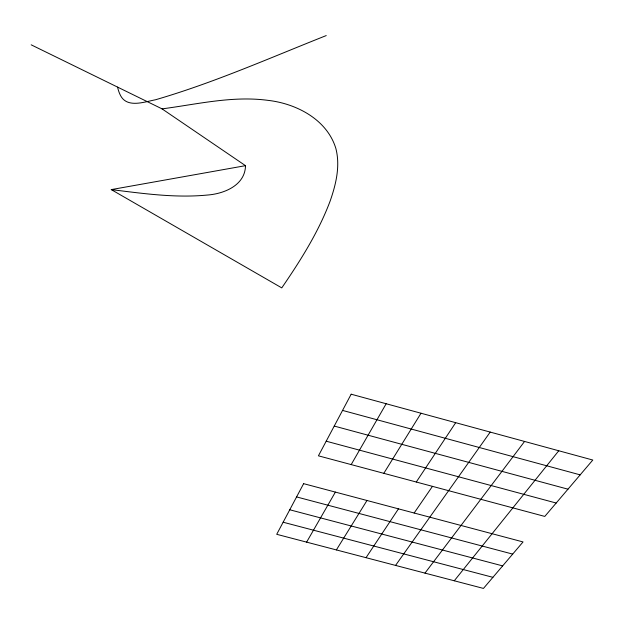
<?xml version="1.0" encoding="UTF-8"?>
<svg xmlns="http://www.w3.org/2000/svg" width="624" height="624" viewBox="0 0 624 624"><rect width="100%" height="100%" fill="white"/><g stroke="black" fill="none" stroke-linecap="round" stroke-linejoin="round"><path stroke-width="0.94" d="M162.045 108.872L245.497 165.664C245.193 185.429 223.868 193.908 207.059 195.07C175.063 198.128 142.982 193.502 111.267 189.602L281.767 287.89C300.479 260.582 318.388 232.292 330.096 201.178C335.954 184.447 340.423 166.078 335.86 148.465C327.077 119.465 296.338 103.553 267.907 100.347C232.315 95.612 197.145 104.294 162.045 108.872L31.2 44.827M306.61 542.131L335.377 492.094M351.187 464.591L386.17 403.744M336.375 549.923L366.99 500.487M383.807 473.327L421.013 413.236M366.031 557.684L398.463 508.849M416.278 482.017L455.692 422.682M414.149 513.014L432.463 486.353M395.561 565.414L490.207 432.089M424.975 573.113L524.566 441.449M454.272 580.78L558.761 450.762M326.235 35.576C269.747 57.97 213.954 82.781 155.516 99.762C144.69 101.806 127.397 108.428 120.619 95.706A57.049 34.749 17.2 0 1 117.624 87.11M111.267 189.602L245.497 165.664M283.14 522.226L492.905 577.325M296.587 496.922L512.686 554.104M289.762 509.777L502.648 565.89M334.238 426.067L567.98 489.185M326.196 441.199L556.187 503.03M342.553 410.413L580.18 474.864M303.631 483.662L276.721 534.308L483.46 588.424L523.045 541.936L303.631 483.662M351.164 394.204L318.427 455.824L544.783 516.422L592.8 460.036L351.164 394.204"/></g></svg>
